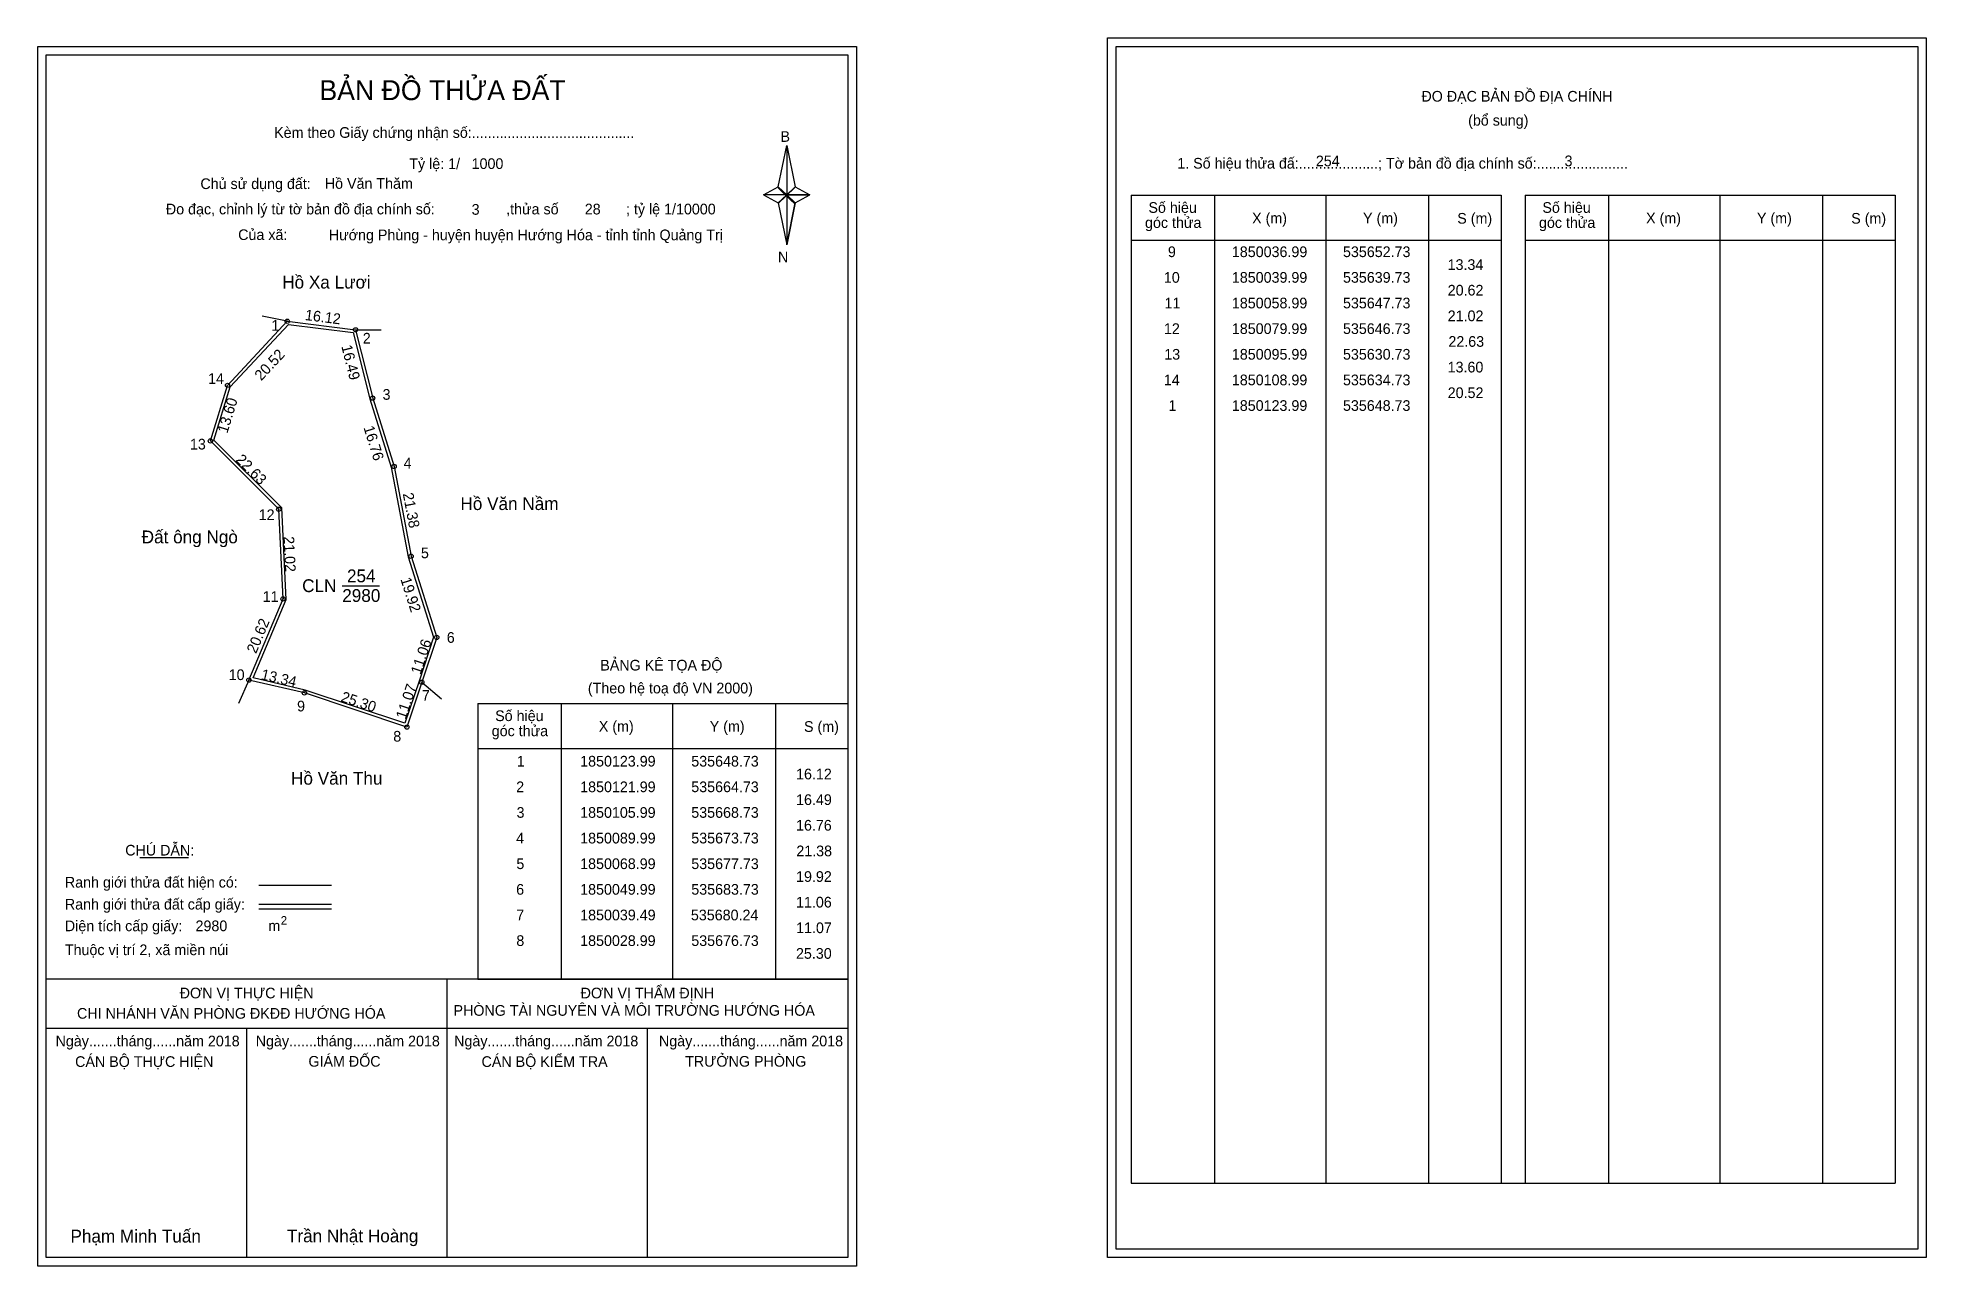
# Model space of a CAD drawing. Extents: x 535590 to 536033, y 1849903 to 1850190.
import ezdxf

# ---------------------------------------------------------------- set-up
doc = ezdxf.new("R2010")
doc.units = 0
for name, color, linetype in [('Level 1', 7, 'Continuous'), ('Level 10', 7, 'Continuous'), ('Level 11', 7, 'Continuous'), ('Level 13', 7, 'Continuous'), ('Level 27', 7, 'Continuous'), ('Level 3', 7, 'Continuous'), ('Level 36', 7, 'Continuous'), ('Level 49', 7, 'Continuous'), ('Level 53', 7, 'Continuous'), ('Level 55', 7, 'Continuous'), ('Level 6', 7, 'Continuous'), ('Level 63', 7, 'Continuous'), ('Level 9', 7, 'Continuous')]:
    doc.layers.add(name, color=color, linetype=linetype)

msp = doc.modelspace()

# ---------------------------------------------------------------- linework, layer by layer
at = {"layer": 'Level 1'}
for p, q in [((535592.3, 1850186.35), (535592.3, 1850186.35)), ((535842.85, 1850188.35), (535842.85, 1850188.35)), ((535763.72, 1850155.47), (535765.69, 1850165.11)), ((535765.69, 1850165.11), (535765.69, 1850153.59)), ((535765.69, 1850165.11), (535767.65, 1850155.47)), ((535760.28, 1850153.59), (535763.72, 1850155.47)), ((535763.72, 1850155.47), (535765.69, 1850153.59)), ((535765.54, 1850153.37), (535763.72, 1850155.25)), ((535767.51, 1850155.25), (535765.54, 1850153.37)), ((535765.54, 1850153.37), (535767.51, 1850155.25)), ((535767.65, 1850155.47), (535765.69, 1850153.59)), ((535765.69, 1850153.59), (535763.72, 1850151.75)), ((535765.54, 1850153.37), (535763.72, 1850151.53)), ((535763.72, 1850151.53), (535765.54, 1850153.37)), ((535763.72, 1850151.75), (535765.69, 1850141.89)), ((535767.51, 1850151.53), (535765.54, 1850153.37)), ((535765.69, 1850153.59), (535765.69, 1850141.89)), ((535765.69, 1850153.59), (535771.1, 1850153.59)), ((535765.69, 1850153.59), (535767.65, 1850151.75)), ((535767.65, 1850151.75), (535765.69, 1850141.89)), ((535767.65, 1850151.75), (535771.1, 1850153.59)), ((535846.38, 1850153.5), (535932.98, 1850153.5)), ((535865.97, 1849922.23), (535865.97, 1850153.5)), ((535892.04, 1849922.23), (535892.04, 1850153.5)), ((535916.02, 1850153.5), (535916.02, 1849922.23)), ((535932.98, 1850153.5), (535932.98, 1849922.23)), ((535938.64, 1850153.5), (536025.24, 1850153.5)), ((535958.23, 1849922.23), (535958.23, 1850153.5)), ((535984.3, 1849922.23), (535984.3, 1850153.5)), ((536008.27, 1850153.5), (536008.27, 1849922.23)), ((536025.24, 1850153.5), (536025.24, 1849922.23)), ((535846.38, 1850142.97), (535932.98, 1850142.97)), ((535938.64, 1850142.97), (536025.24, 1850142.97)), ((535693.39, 1850034.53), (535779.99, 1850034.53)), ((535712.98, 1849970), (535712.98, 1850034.53)), ((535739.05, 1849970), (535739.05, 1850034.53)), ((535763.03, 1850034.53), (535763.03, 1849970)), ((535693.39, 1850024), (535779.99, 1850024)), ((535614.22, 1849998.42), (535625.62, 1849998.42)), ((535642.08, 1849992.01), (535659.09, 1849992.01)), ((535642.08, 1849987.57), (535659.09, 1849987.57)), ((535642.08, 1849986.47), (535659.09, 1849986.47)), ((535699.12, 1849970), (535592.29, 1849970)), ((535779.99, 1849970), (535675.15, 1849970)), ((535686.15, 1849904.78), (535686.15, 1849970)), ((535693.39, 1849970), (535779.99, 1849970)), ((535780, 1849958.45), (535592.29, 1849958.45)), ((535639.22, 1849904.78), (535639.22, 1849958.45)), ((535733.07, 1849904.78), (535733.07, 1849958.45)), ((535846.38, 1849922.23), (536025.24, 1849922.23)), ((535779.99, 1849904.78), (535779.99, 1849904.78)), ((536030.55, 1849906.78), (536030.55, 1849906.78))]:
    msp.add_line(p, q, dxfattribs=at)
for points in [[(535763.72, 1850155.47), (535765.69, 1850165.11), (535765.69, 1850153.59)], [(535765.69, 1850153.59), (535767.65, 1850155.47), (535771.1, 1850153.59)], [(535760.28, 1850153.59), (535763.72, 1850151.75), (535765.69, 1850153.59)], [(535765.69, 1850153.59), (535765.69, 1850141.89), (535767.65, 1850151.75)]]:
    msp.add_lwpolyline(points, close=True, dxfattribs=at)
at = {"layer": 'Level 10'}
for p, q in [((535634.73, 1850108.99), (535648.73, 1850123.99)), ((535635.35, 1850108.63), (535649, 1850123.25)), ((535648.73, 1850123.99), (535664.73, 1850121.99)), ((535649, 1850123.25), (535664.17, 1850121.35)), ((535664.17, 1850121.35), (535668.06, 1850105.8)), ((535664.73, 1850121.99), (535668.73, 1850105.99)), ((535630.73, 1850095.99), (535634.73, 1850108.99)), ((535631.52, 1850096.19), (535635.35, 1850108.63)), ((535668.06, 1850105.8), (535673.05, 1850089.82)), ((535668.73, 1850105.99), (535673.73, 1850089.99)), ((535646.73, 1850079.99), (535630.73, 1850095.99)), ((535647.42, 1850080.29), (535631.52, 1850096.19)), ((535673.05, 1850089.82), (535677.05, 1850068.82)), ((535673.73, 1850089.99), (535677.73, 1850068.99)), ((535648.44, 1850058.86), (535647.42, 1850080.29)), ((535647.73, 1850058.99), (535646.73, 1850079.99)), ((535677.05, 1850068.82), (535682.99, 1850050)), ((535677.73, 1850068.99), (535683.73, 1850049.99)), ((535639.73, 1850039.99), (535647.73, 1850058.99)), ((535640.7, 1850040.49), (535648.44, 1850058.86)), ((535682.99, 1850050), (535679.58, 1850039.71)), ((535683.73, 1850049.99), (535680.24, 1850039.49)), ((535652.92, 1850037.66), (535640.7, 1850040.49)), ((535652.73, 1850036.99), (535639.73, 1850039.99)), ((535676.73, 1850028.99), (535652.73, 1850036.99)), ((535676.29, 1850029.88), (535652.92, 1850037.66)), ((535679.58, 1850039.71), (535676.29, 1850029.88)), ((535680.24, 1850039.49), (535676.73, 1850028.99))]:
    msp.add_line(p, q, dxfattribs=at)
at = {"layer": 'Level 11'}
for centre in [(535648.73, 1850123.99), (535648.73, 1850123.99), (535664.73, 1850121.99), (535634.73, 1850108.99), (535668.73, 1850105.99), (535630.73, 1850095.99), (535673.73, 1850089.99), (535646.73, 1850079.99), (535677.73, 1850068.99), (535647.73, 1850058.99), (535683.73, 1850049.99), (535639.73, 1850039.99), (535652.73, 1850036.99), (535680.24, 1850039.49), (535676.73, 1850028.99)]:
    msp.add_circle(centre, 0.5, dxfattribs=at)
at = {"layer": 'Level 27'}
for p, q in [((535648.73, 1850123.99), (535642.84, 1850125.15)), ((535664.73, 1850121.99), (535670.73, 1850121.99)), ((535639.73, 1850039.99), (535637.33, 1850034.49)), ((535680.24, 1850039.49), (535684.82, 1850035.61))]:
    msp.add_line(p, q, dxfattribs=at)
at = {"layer": 'Level 3'}
for p, q in [((535846.38, 1850153.5), (535846.38, 1849922.23)), ((535938.64, 1850153.5), (535938.64, 1849922.23)), ((535693.39, 1850034.53), (535693.39, 1849970))]:
    msp.add_line(p, q, dxfattribs=at)
at = {"layer": 'Level 63'}
for points in [[(535590.29, 1850188.35), (535782, 1850188.35), (535782, 1849902.78), (535590.29, 1849902.78)], [(535592.29, 1850186.35), (535780, 1850186.35), (535780, 1849904.78), (535592.29, 1849904.78)], [(535840.85, 1850190.35), (536032.55, 1850190.35), (536032.55, 1849904.78), (535840.85, 1849904.78)], [(535842.85, 1850188.35), (536030.55, 1850188.35), (536030.55, 1849906.78), (535842.85, 1849906.78)]]:
    msp.add_lwpolyline(points, close=True, dxfattribs=at)
at = {"layer": 'Level 9'}
msp.add_line((535661.6, 1850062.09), (535670.31, 1850062.09), dxfattribs=at)

# ---------------------------------------------------------------- texts
at = {"layer": 'Level 1'}
for s, height, p in [('BẢN ĐỒ THỬA ĐẤT', 4.6657, (535656.26, 1850175.76)), ('ĐO ĐẠC BẢN ĐỒ ĐỊA CHÍNH', 2.5, (535914.33, 1850175.41)), ('Kèm theo Giấy chứng nhận số:.........................................', 2.5, (535645.65, 1850166.93)), ('B', 2.5, (535764.23, 1850165.99)), ('(bổ sung)', 2.5, (535925.27, 1850169.79)), ('1. Số hiệu thửa đấ:....................; Tờ bản đồ địa chính số:.......................', 2.5, (535857.16, 1850159.73)), ('Chủ sử dụng đất:', 2.5, (535628.38, 1850154.94)), ('Đo đạc, chỉnh lý từ tờ bản đồ địa chính số:                  ,thửa số                 ; tỷ lệ 1/10000', 2.5, (535620.3, 1850149.01)), ('Số hiệu', 2.5, (535850.4, 1850149.37)), ('Số hiệu', 2.5, (535942.66, 1850149.37)), ('góc thửa', 2.5, (535849.6, 1850145.84)), ('X (m)', 2.5, (535874.68, 1850146.89)), ('Y (m)', 2.5, (535900.66, 1850146.89)), ('S (m)', 2.5, (535922.73, 1850146.84)), ('góc thửa', 2.5, (535941.86, 1850145.84)), ('X (m)', 2.5, (535966.94, 1850146.89)), ('Y (m)', 2.5, (535992.91, 1850146.89)), ('S (m)', 2.5, (536014.99, 1850146.84)), ('Của xã:', 2.5, (535637.23, 1850143.01)), ('N', 2.5, (535763.63, 1850137.82)), ('BẢNG KÊ TỌA ĐỘ', 2.5, (535722.03, 1850042.23)), ('(Theo hệ toạ độ VN 2000)', 2.5, (535719.12, 1850036.87)), ('Số hiệu', 2.5, (535697.41, 1850030.39)), ('góc thửa', 2.5, (535696.61, 1850026.86)), ('X (m)', 2.5, (535721.69, 1850027.92)), ('Y (m)', 2.5, (535747.66, 1850027.92)), ('S (m)', 2.5, (535769.74, 1850027.87)), ('CHÚ DẪN:', 2.5, (535610.78, 1849998.92)), ('Ranh giới thửa đất hiện có:', 2.5, (535596.64, 1849991.42)), ('Ranh giới thửa đất cấp giấy:', 2.5, (535596.64, 1849986.28)), ('Diện tích cấp giấy:', 2.5, (535596.64, 1849981.2)), ('m', 2.5, (535644.3, 1849981.22)), ('2', 2, (535647.2, 1849982.73)), ('Thuộc vị trí 2, xã miền núi', 2.5, (535596.64, 1849975.6)), ('ĐƠN VỊ THỰC HIỆN', 2.5, (535623.53, 1849965.48)), ('ĐƠN VỊ THẨM ĐỊNH', 2.5, (535717.43, 1849965.48)), ('CHI NHÁNH VĂN PHÒNG ĐKĐĐ HƯỚNG HÓA', 2.5, (535599.49, 1849960.72)), ('PHÒNG TÀI NGUYÊN VÀ MÔI TRƯỜNG HƯỚNG HÓA', 2.5, (535687.66, 1849961.41)), ('Ngày.......tháng......năm 2018', 2.5, (535594.46, 1849954.25)), ('Ngày.......tháng......năm 2018', 2.5, (535641.34, 1849954.25)), ('Ngày.......tháng......năm 2018', 2.5, (535687.81, 1849954.25)), ('Ngày.......tháng......năm 2018', 2.5, (535735.77, 1849954.25)), ('CÁN BỘ THỰC HIỆN', 2.5, (535599.04, 1849949.43)), ('GIÁM ĐỐC', 2.5, (535653.68, 1849949.49)), ('CÁN BỘ KIỂM TRA', 2.5, (535694.22, 1849949.43)), ('TRƯỞNG PHÒNG', 2.5, (535741.91, 1849949.49)), ('Phạm Minh Tuấn', 3, (535597.95, 1849908.32)), ('Trần Nhật Hoàng', 3, (535648.65, 1849908.37))]:
    msp.add_text(s, height=height, dxfattribs=at).set_placement(p)
at = {"layer": 'Level 11'}
msp.add_text('Tỷ lệ: 1/', height=2.5, dxfattribs=at).set_placement((535677.3, 1850159.62))
at = {"layer": 'Level 13'}
for s, p in [('CLN', (535652.21, 1850060.59)), ('254', (535662.71, 1850062.89)), ('2980', (535661.6, 1850058.29))]:
    msp.add_text(s, height=3, dxfattribs=at).set_placement(p)
at = {"layer": 'Level 36'}
for s, p in [('Hồ Xa Lươi', (535647.54, 1850131.65)), ('Hồ Văn Nầm', (535689.28, 1850079.8)), ('Đất ông Ngò', (535614.63, 1850072.01)), ('Hồ Văn Thu', (535649.61, 1850015.51))]:
    msp.add_text(s, height=3, dxfattribs=at).set_placement(p)
at = {"layer": 'Level 49'}
for s, rotation, p in [('16.12', 352.875, (535652.78, 1850124.29)), ('20.52', 46.9749, (535642.63, 1850109.92)), ('16.49', 284.0362, (535661.37, 1850118.14)), ('13.60', 72.8973, (535634.68, 1850097.61)), ('16.76', 287.354, (535666.55, 1850099.11)), ('22.63', 315, (535636.47, 1850091.39)), ('21.38', 280.7843, (535675.76, 1850083.62)), ('21.02', 272.7263, (535647.84, 1850073.6)), ('19.92', 287.5256, (535675.2, 1850063.62)), ('20.62', 67.1663, (535641.41, 1850046.04)), ('11.06', 71.6142, (535679.94, 1850041.12)), ('13.34', 347.0054, (535642.42, 1850040.19)), ('25.30', 341.5651, (535661.1, 1850035.04)), ('11.07', 71.516, (535676.44, 1850030.63))]:
    msp.add_text(s, height=2.5, rotation=rotation, dxfattribs=at).set_placement(p)
at = {"layer": 'Level 53'}
for s, p in [('9', (535854.96, 1850139.01)), ('1850036.99', (535869.94, 1850139.01)), ('535652.73', (535895.96, 1850139.01)), ('13.34', (535920.47, 1850136.01)), ('10', (535854.02, 1850133.01)), ('1850039.99', (535869.94, 1850133.01)), ('535639.73', (535895.96, 1850133.01)), ('11', (535854.18, 1850127.01)), ('1850058.99', (535869.94, 1850127.01)), ('535647.73', (535895.96, 1850127.01)), ('20.62', (535920.49, 1850130.01)), ('21.02', (535920.49, 1850124.01)), ('12', (535854.03, 1850121.01)), ('1850079.99', (535869.94, 1850121.01)), ('535646.73', (535895.96, 1850121.01)), ('22.63', (535920.65, 1850118.01)), ('13', (535854.11, 1850115.01)), ('1850095.99', (535869.94, 1850115.01)), ('535630.73', (535895.96, 1850115.01)), ('14', (535854.02, 1850109.01)), ('1850108.99', (535869.94, 1850109.01)), ('535634.73', (535895.96, 1850109.01)), ('13.60', (535920.47, 1850112.01)), ('20.52', (535920.49, 1850106.01)), ('1', (535855.1, 1850103.01)), ('1850123.99', (535869.94, 1850103.01)), ('535648.73', (535895.96, 1850103.01)), ('1', (535702.49, 1850019.75)), ('1850123.99', (535717.32, 1850019.75)), ('535648.73', (535743.34, 1850019.75)), ('16.12', (535767.88, 1850016.75)), ('2', (535702.34, 1850013.75)), ('1850121.99', (535717.32, 1850013.75)), ('535664.73', (535743.34, 1850013.75)), ('3', (535702.42, 1850007.75)), ('1850105.99', (535717.32, 1850007.75)), ('535668.73', (535743.34, 1850007.75)), ('16.49', (535767.88, 1850010.75)), ('16.76', (535767.87, 1850004.75)), ('4', (535702.33, 1850001.75)), ('1850089.99', (535717.32, 1850001.75)), ('535673.73', (535743.34, 1850001.75)), ('21.38', (535767.94, 1849998.75)), ('5', (535702.38, 1849995.75)), ('1850068.99', (535717.32, 1849995.75)), ('535677.73', (535743.34, 1849995.75)), ('6', (535702.33, 1849989.75)), ('1850049.99', (535717.32, 1849989.75)), ('535683.73', (535743.34, 1849989.75)), ('19.92', (535767.88, 1849992.75)), ('11.06', (535767.87, 1849986.75)), ('7', (535702.35, 1849983.75)), ('1850039.49', (535717.32, 1849983.75)), ('535680.24', (535743.25, 1849983.75)), ('11.07', (535767.89, 1849980.75)), ('8', (535702.37, 1849977.75)), ('1850028.99', (535717.32, 1849977.75)), ('535676.73', (535743.34, 1849977.75)), ('25.30', (535767.86, 1849974.75))]:
    msp.add_text(s, height=2.5, dxfattribs=at).set_placement(p)
at = {"layer": 'Level 55'}
for s, height, p in [('1', 0.4, (535648.62, 1850123.99)), ('0', 0.11, (535648.69, 1850123.88)), ('0', 0.11, (535648.69, 1850123.88)), ('0', 0.11, (535648.69, 1850123.88)), ('2', 0.4, (535664.59, 1850121.99)), ('255', 0.11, (535664.61, 1850121.88)), ('255', 0.11, (535664.61, 1850121.88)), ('0', 0.11, (535664.69, 1850121.88)), ('0', 0.11, (535664.69, 1850121.88)), ('14', 0.4, (535634.44, 1850108.99)), ('0', 0.11, (535634.69, 1850108.88)), ('255', 0.11, (535668.61, 1850105.88)), ('255', 0.11, (535668.61, 1850105.88)), ('3', 0.4, (535668.61, 1850105.99)), ('13', 0.4, (535630.46, 1850095.99)), ('0', 0.11, (535630.69, 1850095.88)), ('4', 0.4, (535673.59, 1850089.99)), ('255', 0.11, (535673.61, 1850089.88)), ('255', 0.11, (535673.61, 1850089.88)), ('12', 0.4, (535646.45, 1850079.99)), ('0', 0.11, (535646.69, 1850079.88)), ('5', 0.4, (535677.6, 1850068.99)), ('255', 0.11, (535677.61, 1850068.88)), ('255', 0.11, (535677.61, 1850068.88)), ('11', 0.4, (535647.47, 1850058.99)), ('0', 0.11, (535647.69, 1850058.88)), ('6', 0.4, (535683.59, 1850049.99)), ('255', 0.11, (535683.61, 1850049.88)), ('255', 0.11, (535683.61, 1850049.88)), ('10', 0.4, (535639.45, 1850039.99)), ('0', 0.11, (535639.69, 1850039.88)), ('0', 0.11, (535639.69, 1850039.88)), ('9', 0.4, (535652.59, 1850036.99)), ('0', 0.11, (535652.69, 1850036.88)), ('7', 0.4, (535680.11, 1850039.49)), ('255', 0.11, (535680.12, 1850039.38)), ('255', 0.11, (535680.12, 1850039.38)), ('0', 0.11, (535680.2, 1850039.38)), ('8', 0.4, (535676.6, 1850028.99)), ('0', 0.11, (535676.69, 1850028.88)), ('0', 0.11, (535676.69, 1850028.88))]:
    msp.add_text(s, height=height, dxfattribs=at).set_placement(p)
at = {"layer": 'Level 6'}
for s, p in [('1000', (535691.9, 1850159.64)), ('254', (535889.61, 1850160.27)), ('3', (535947.85, 1850160.29)), ('Hồ Văn Thăm', (535657.52, 1850155)), ('3', (535691.9, 1850148.92)), ('28', (535718.4, 1850149)), (' Hướng Phùng - huyện huyện Hướng Hóa - tỉnh tỉnh Quảng Trị', (535657.53, 1850142.96)), ('2980', (535627.24, 1849981.21))]:
    msp.add_text(s, height=2.5, dxfattribs=at).set_placement(p)
at = {"layer": 'Level 9'}
for s, p in [('1', (535644.99, 1850121.76)), ('2', (535666.41, 1850118.77)), ('14', (535630.18, 1850109.34)), ('3', (535671.04, 1850105.61)), ('13', (535625.93, 1850093.97)), ('4', (535675.97, 1850089.52)), ('12', (535642.03, 1850077.45)), ('5', (535680.03, 1850068.52)), ('11', (535642.96, 1850058.3)), ('6', (535686.08, 1850048.72)), ('10', (535635.01, 1850040)), ('7', (535680.26, 1850035.16)), ('9', (535651.02, 1850032.66)), ('8', (535673.55, 1850025.59))]:
    msp.add_text(s, height=2.5, dxfattribs=at).set_placement(p)

doc.saveas('drawing.dxf')
